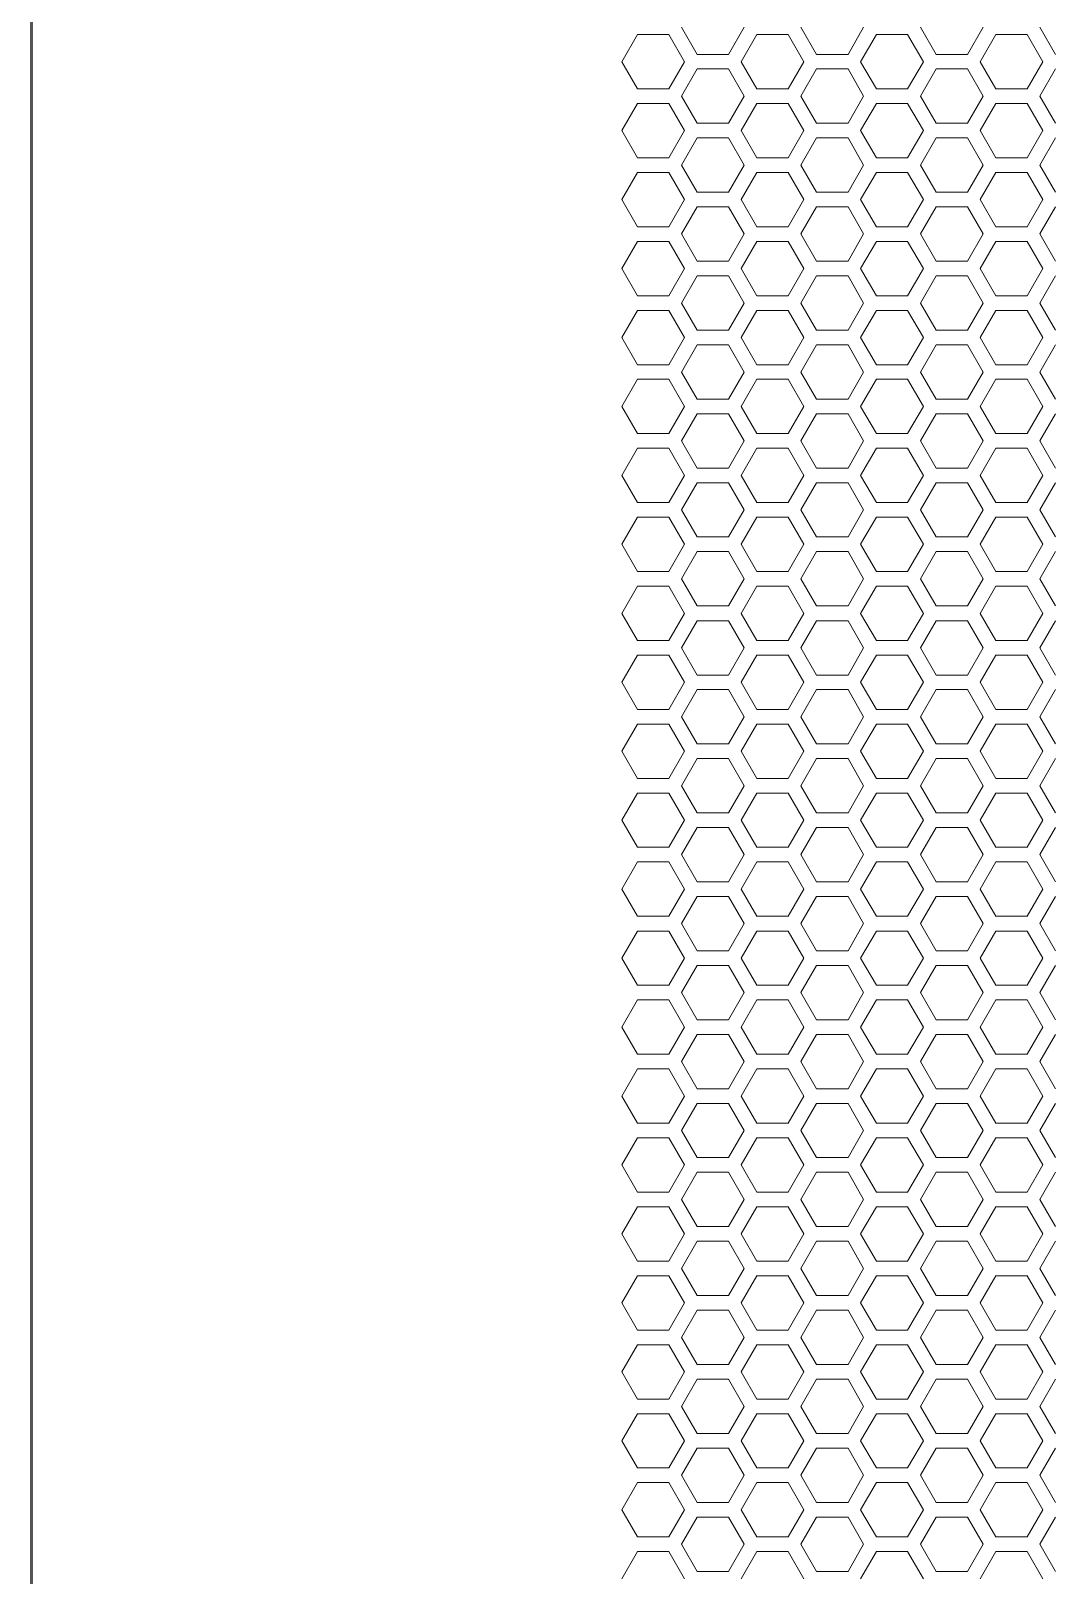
# Model space of a CAD drawing. Header units: millimetres. Extents: x 0 to 140, y -17 to 195.
# Drawn here: x 0 to 8.84, y 62.17 to 75.58 of the extents above; entities that cross this region are included whole.
import ezdxf

# ---------------------------------------------------------------- set-up
doc = ezdxf.new("R2010")
doc.units = ezdxf.units.MM
doc.layers.add('4203-42785_1_0', color=7, linetype='Continuous')

# ---------------------------------------------------------------- blocks, each defined once
blk = doc.blocks.new('a')
at = {"layer": '4203-42785_1_0', "color": 0, "linetype": 'ByBlock', "lineweight": 9}
for p, q in [((1506.926, 403.291), (1506.819, 403.106)), ((1507.14, 403.291), (1506.926, 403.291)), ((1507.246, 403.106), (1507.14, 403.291)), ((1507.226, 403.341), (1507.333, 403.156)), ((1507.546, 403.156), (1507.653, 403.341)), ((1507.739, 403.291), (1507.633, 403.106)), ((1507.953, 403.291), (1507.739, 403.291)), ((1508.06, 403.106), (1507.953, 403.291)), ((1508.039, 403.341), (1508.146, 403.156)), ((1508.36, 403.156), (1508.466, 403.341)), ((1508.553, 403.291), (1508.446, 403.106)), ((1508.766, 403.291), (1508.553, 403.291)), ((1508.873, 403.106), (1508.766, 403.291)), ((1508.853, 403.341), (1508.959, 403.156)), ((1509.173, 403.156), (1509.28, 403.341)), ((1509.366, 403.291), (1509.259, 403.106)), ((1509.579, 403.291), (1509.366, 403.291)), ((1509.686, 403.106), (1509.579, 403.291)), ((1509.666, 403.341), (1509.773, 403.156)), ((1507.333, 403.156), (1507.546, 403.156)), ((1508.146, 403.156), (1508.36, 403.156)), ((1508.959, 403.156), (1509.173, 403.156)), ((1506.819, 403.106), (1506.926, 402.922)), ((1507.14, 402.922), (1507.246, 403.106)), ((1507.333, 403.057), (1507.226, 402.872)), ((1507.546, 403.057), (1507.333, 403.057)), ((1507.653, 402.872), (1507.546, 403.057)), ((1507.633, 403.106), (1507.739, 402.922)), ((1507.953, 402.922), (1508.06, 403.106)), ((1508.146, 403.057), (1508.039, 402.872)), ((1508.36, 403.057), (1508.146, 403.057)), ((1508.466, 402.872), (1508.36, 403.057)), ((1508.446, 403.106), (1508.553, 402.922)), ((1508.766, 402.922), (1508.873, 403.106)), ((1508.959, 403.057), (1508.853, 402.872)), ((1509.173, 403.057), (1508.959, 403.057)), ((1509.28, 402.872), (1509.173, 403.057)), ((1509.259, 403.106), (1509.366, 402.922)), ((1509.579, 402.922), (1509.686, 403.106)), ((1509.773, 403.057), (1509.666, 402.872)), ((1506.926, 402.922), (1507.14, 402.922)), ((1507.226, 402.872), (1507.333, 402.687)), ((1507.546, 402.687), (1507.653, 402.872)), ((1507.739, 402.922), (1507.953, 402.922)), ((1508.039, 402.872), (1508.146, 402.687)), ((1508.36, 402.687), (1508.466, 402.872)), ((1508.553, 402.922), (1508.766, 402.922)), ((1508.853, 402.872), (1508.959, 402.687)), ((1509.173, 402.687), (1509.28, 402.872)), ((1509.366, 402.922), (1509.579, 402.922)), ((1509.666, 402.872), (1509.773, 402.687)), ((1506.926, 402.822), (1506.819, 402.637)), ((1507.14, 402.822), (1506.926, 402.822)), ((1507.246, 402.637), (1507.14, 402.822)), ((1507.739, 402.822), (1507.633, 402.637)), ((1507.953, 402.822), (1507.739, 402.822)), ((1508.06, 402.637), (1507.953, 402.822)), ((1508.553, 402.822), (1508.446, 402.637)), ((1508.766, 402.822), (1508.553, 402.822)), ((1508.873, 402.637), (1508.766, 402.822)), ((1509.366, 402.822), (1509.259, 402.637)), ((1509.579, 402.822), (1509.366, 402.822)), ((1509.686, 402.637), (1509.579, 402.822)), ((1506.819, 402.637), (1506.926, 402.452)), ((1507.14, 402.452), (1507.246, 402.637)), ((1507.333, 402.687), (1507.546, 402.687)), ((1507.633, 402.637), (1507.739, 402.452)), ((1507.953, 402.452), (1508.06, 402.637)), ((1508.146, 402.687), (1508.36, 402.687)), ((1508.446, 402.637), (1508.553, 402.452)), ((1508.766, 402.452), (1508.873, 402.637)), ((1508.959, 402.687), (1509.173, 402.687)), ((1509.259, 402.637), (1509.366, 402.452)), ((1509.579, 402.452), (1509.686, 402.637)), ((1507.333, 402.587), (1507.226, 402.402)), ((1507.546, 402.587), (1507.333, 402.587)), ((1507.653, 402.402), (1507.546, 402.587)), ((1508.146, 402.587), (1508.039, 402.402)), ((1508.36, 402.587), (1508.146, 402.587)), ((1508.466, 402.402), (1508.36, 402.587)), ((1508.959, 402.587), (1508.853, 402.402)), ((1509.173, 402.587), (1508.959, 402.587)), ((1509.28, 402.402), (1509.173, 402.587)), ((1509.773, 402.587), (1509.666, 402.402)), ((1506.926, 402.452), (1507.14, 402.452)), ((1507.739, 402.452), (1507.953, 402.452)), ((1508.553, 402.452), (1508.766, 402.452)), ((1509.366, 402.452), (1509.579, 402.452)), ((1506.926, 402.352), (1506.819, 402.167)), ((1507.14, 402.352), (1506.926, 402.352)), ((1507.246, 402.167), (1507.14, 402.352)), ((1507.226, 402.402), (1507.333, 402.217)), ((1507.546, 402.217), (1507.653, 402.402)), ((1507.739, 402.352), (1507.633, 402.167)), ((1507.953, 402.352), (1507.739, 402.352)), ((1508.06, 402.167), (1507.953, 402.352)), ((1508.039, 402.402), (1508.146, 402.217)), ((1508.36, 402.217), (1508.466, 402.402)), ((1508.553, 402.352), (1508.446, 402.167)), ((1508.766, 402.352), (1508.553, 402.352)), ((1508.873, 402.167), (1508.766, 402.352)), ((1508.853, 402.402), (1508.959, 402.217)), ((1509.173, 402.217), (1509.28, 402.402)), ((1509.366, 402.352), (1509.259, 402.167)), ((1509.579, 402.352), (1509.366, 402.352)), ((1509.686, 402.167), (1509.579, 402.352)), ((1509.666, 402.402), (1509.773, 402.217)), ((1507.333, 402.217), (1507.546, 402.217)), ((1508.146, 402.217), (1508.36, 402.217)), ((1508.959, 402.217), (1509.173, 402.217)), ((1506.819, 402.167), (1506.926, 401.982)), ((1507.14, 401.982), (1507.246, 402.167)), ((1507.333, 402.117), (1507.226, 401.933)), ((1507.546, 402.117), (1507.333, 402.117)), ((1507.653, 401.933), (1507.546, 402.117)), ((1507.633, 402.167), (1507.739, 401.982)), ((1507.953, 401.982), (1508.06, 402.167)), ((1508.146, 402.117), (1508.039, 401.933)), ((1508.36, 402.117), (1508.146, 402.117)), ((1508.466, 401.933), (1508.36, 402.117)), ((1508.446, 402.167), (1508.553, 401.982)), ((1508.766, 401.982), (1508.873, 402.167)), ((1508.959, 402.117), (1508.853, 401.933)), ((1509.173, 402.117), (1508.959, 402.117)), ((1509.28, 401.933), (1509.173, 402.117)), ((1509.259, 402.167), (1509.366, 401.982)), ((1509.579, 401.982), (1509.686, 402.167)), ((1509.773, 402.117), (1509.666, 401.933)), ((1506.926, 401.982), (1507.14, 401.982)), ((1507.739, 401.982), (1507.953, 401.982)), ((1508.553, 401.982), (1508.766, 401.982)), ((1509.366, 401.982), (1509.579, 401.982)), ((1506.926, 401.883), (1506.819, 401.698)), ((1507.14, 401.883), (1506.926, 401.883)), ((1507.246, 401.698), (1507.14, 401.883)), ((1507.226, 401.933), (1507.333, 401.748)), ((1507.546, 401.748), (1507.653, 401.933)), ((1507.739, 401.883), (1507.633, 401.698)), ((1507.953, 401.883), (1507.739, 401.883)), ((1508.06, 401.698), (1507.953, 401.883)), ((1508.039, 401.933), (1508.146, 401.748)), ((1508.36, 401.748), (1508.466, 401.933)), ((1508.553, 401.883), (1508.446, 401.698)), ((1508.766, 401.883), (1508.553, 401.883)), ((1508.873, 401.698), (1508.766, 401.883)), ((1508.853, 401.933), (1508.959, 401.748)), ((1509.173, 401.748), (1509.28, 401.933)), ((1509.366, 401.883), (1509.259, 401.698)), ((1509.579, 401.883), (1509.366, 401.883)), ((1509.686, 401.698), (1509.579, 401.883)), ((1509.666, 401.933), (1509.773, 401.748)), ((1506.819, 401.698), (1506.926, 401.513)), ((1507.14, 401.513), (1507.246, 401.698)), ((1507.333, 401.748), (1507.546, 401.748)), ((1507.633, 401.698), (1507.739, 401.513)), ((1507.953, 401.513), (1508.06, 401.698)), ((1508.146, 401.748), (1508.36, 401.748)), ((1508.446, 401.698), (1508.553, 401.513)), ((1508.766, 401.513), (1508.873, 401.698)), ((1508.959, 401.748), (1509.173, 401.748)), ((1509.259, 401.698), (1509.366, 401.513)), ((1509.579, 401.513), (1509.686, 401.698)), ((1507.333, 401.648), (1507.226, 401.463)), ((1507.546, 401.648), (1507.333, 401.648)), ((1507.653, 401.463), (1507.546, 401.648)), ((1508.146, 401.648), (1508.039, 401.463)), ((1508.36, 401.648), (1508.146, 401.648)), ((1508.466, 401.463), (1508.36, 401.648)), ((1508.959, 401.648), (1508.853, 401.463)), ((1509.173, 401.648), (1508.959, 401.648)), ((1509.28, 401.463), (1509.173, 401.648)), ((1509.773, 401.648), (1509.666, 401.463)), ((1506.926, 401.513), (1507.14, 401.513)), ((1507.226, 401.463), (1507.333, 401.278)), ((1507.546, 401.278), (1507.653, 401.463)), ((1507.739, 401.513), (1507.953, 401.513)), ((1508.039, 401.463), (1508.146, 401.278)), ((1508.36, 401.278), (1508.466, 401.463)), ((1508.553, 401.513), (1508.766, 401.513)), ((1508.853, 401.463), (1508.959, 401.278)), ((1509.173, 401.278), (1509.28, 401.463)), ((1509.366, 401.513), (1509.579, 401.513)), ((1509.666, 401.463), (1509.773, 401.278)), ((1506.926, 401.413), (1506.819, 401.228)), ((1507.14, 401.413), (1506.926, 401.413)), ((1507.246, 401.228), (1507.14, 401.413)), ((1507.739, 401.413), (1507.633, 401.228)), ((1507.953, 401.413), (1507.739, 401.413)), ((1508.06, 401.228), (1507.953, 401.413)), ((1508.553, 401.413), (1508.446, 401.228)), ((1508.766, 401.413), (1508.553, 401.413)), ((1508.873, 401.228), (1508.766, 401.413)), ((1509.366, 401.413), (1509.259, 401.228)), ((1509.579, 401.413), (1509.366, 401.413)), ((1509.686, 401.228), (1509.579, 401.413)), ((1507.333, 401.278), (1507.546, 401.278)), ((1508.146, 401.278), (1508.36, 401.278)), ((1508.959, 401.278), (1509.173, 401.278)), ((1506.819, 401.228), (1506.926, 401.043)), ((1507.14, 401.043), (1507.246, 401.228)), ((1507.333, 401.178), (1507.226, 400.993)), ((1507.546, 401.178), (1507.333, 401.178)), ((1507.653, 400.993), (1507.546, 401.178)), ((1507.633, 401.228), (1507.739, 401.043)), ((1507.953, 401.043), (1508.06, 401.228)), ((1508.146, 401.178), (1508.039, 400.993)), ((1508.36, 401.178), (1508.146, 401.178)), ((1508.466, 400.993), (1508.36, 401.178)), ((1508.446, 401.228), (1508.553, 401.043)), ((1508.766, 401.043), (1508.873, 401.228)), ((1508.959, 401.178), (1508.853, 400.993)), ((1509.173, 401.178), (1508.959, 401.178)), ((1509.28, 400.993), (1509.173, 401.178)), ((1509.259, 401.228), (1509.366, 401.043)), ((1509.579, 401.043), (1509.686, 401.228)), ((1509.773, 401.178), (1509.666, 400.993)), ((1506.926, 401.043), (1507.14, 401.043)), ((1507.739, 401.043), (1507.953, 401.043)), ((1508.553, 401.043), (1508.766, 401.043)), ((1509.366, 401.043), (1509.579, 401.043)), ((1506.926, 400.944), (1506.819, 400.759)), ((1507.14, 400.944), (1506.926, 400.944)), ((1507.246, 400.759), (1507.14, 400.944)), ((1507.226, 400.993), (1507.333, 400.809)), ((1507.546, 400.809), (1507.653, 400.993)), ((1507.739, 400.944), (1507.633, 400.759)), ((1507.953, 400.944), (1507.739, 400.944)), ((1508.06, 400.759), (1507.953, 400.944)), ((1508.039, 400.993), (1508.146, 400.809)), ((1508.36, 400.809), (1508.466, 400.993)), ((1508.553, 400.944), (1508.446, 400.759)), ((1508.766, 400.944), (1508.553, 400.944)), ((1508.873, 400.759), (1508.766, 400.944)), ((1508.853, 400.993), (1508.959, 400.809)), ((1509.173, 400.809), (1509.28, 400.993)), ((1509.366, 400.944), (1509.259, 400.759)), ((1509.579, 400.944), (1509.366, 400.944)), ((1509.686, 400.759), (1509.579, 400.944)), ((1509.666, 400.993), (1509.773, 400.809)), ((1506.819, 400.759), (1506.926, 400.574)), ((1507.14, 400.574), (1507.246, 400.759)), ((1507.333, 400.809), (1507.546, 400.809)), ((1507.633, 400.759), (1507.739, 400.574)), ((1507.953, 400.574), (1508.06, 400.759)), ((1508.146, 400.809), (1508.36, 400.809)), ((1508.446, 400.759), (1508.553, 400.574)), ((1508.766, 400.574), (1508.873, 400.759)), ((1508.959, 400.809), (1509.173, 400.809)), ((1509.259, 400.759), (1509.366, 400.574)), ((1509.579, 400.574), (1509.686, 400.759)), ((1507.333, 400.709), (1507.226, 400.524)), ((1507.546, 400.709), (1507.333, 400.709)), ((1507.653, 400.524), (1507.546, 400.709)), ((1508.146, 400.709), (1508.039, 400.524)), ((1508.36, 400.709), (1508.146, 400.709)), ((1508.466, 400.524), (1508.36, 400.709)), ((1508.959, 400.709), (1508.853, 400.524)), ((1509.173, 400.709), (1508.959, 400.709)), ((1509.28, 400.524), (1509.173, 400.709)), ((1509.773, 400.709), (1509.666, 400.524)), ((1506.926, 400.574), (1507.14, 400.574)), ((1507.226, 400.524), (1507.333, 400.339)), ((1507.546, 400.339), (1507.653, 400.524)), ((1507.739, 400.574), (1507.953, 400.574)), ((1508.039, 400.524), (1508.146, 400.339)), ((1508.36, 400.339), (1508.466, 400.524)), ((1508.553, 400.574), (1508.766, 400.574)), ((1508.853, 400.524), (1508.959, 400.339)), ((1509.173, 400.339), (1509.28, 400.524)), ((1509.366, 400.574), (1509.579, 400.574)), ((1509.666, 400.524), (1509.773, 400.339)), ((1506.926, 400.474), (1506.819, 400.289)), ((1507.14, 400.474), (1506.926, 400.474)), ((1507.246, 400.289), (1507.14, 400.474)), ((1507.739, 400.474), (1507.633, 400.289)), ((1507.953, 400.474), (1507.739, 400.474)), ((1508.06, 400.289), (1507.953, 400.474)), ((1508.553, 400.474), (1508.446, 400.289)), ((1508.766, 400.474), (1508.553, 400.474)), ((1508.873, 400.289), (1508.766, 400.474)), ((1509.366, 400.474), (1509.259, 400.289)), ((1509.579, 400.474), (1509.366, 400.474)), ((1509.686, 400.289), (1509.579, 400.474)), ((1507.333, 400.339), (1507.546, 400.339)), ((1508.146, 400.339), (1508.36, 400.339)), ((1508.959, 400.339), (1509.173, 400.339)), ((1506.819, 400.289), (1506.926, 400.104)), ((1507.14, 400.104), (1507.246, 400.289)), ((1507.333, 400.239), (1507.226, 400.054)), ((1507.546, 400.239), (1507.333, 400.239)), ((1507.653, 400.054), (1507.546, 400.239)), ((1507.633, 400.289), (1507.739, 400.104)), ((1507.953, 400.104), (1508.06, 400.289)), ((1508.146, 400.239), (1508.039, 400.054)), ((1508.36, 400.239), (1508.146, 400.239)), ((1508.466, 400.054), (1508.36, 400.239)), ((1508.446, 400.289), (1508.553, 400.104)), ((1508.766, 400.104), (1508.873, 400.289)), ((1508.959, 400.239), (1508.853, 400.054)), ((1509.173, 400.239), (1508.959, 400.239)), ((1509.28, 400.054), (1509.173, 400.239)), ((1509.259, 400.289), (1509.366, 400.104)), ((1509.579, 400.104), (1509.686, 400.289)), ((1509.773, 400.239), (1509.666, 400.054)), ((1506.926, 400.104), (1507.14, 400.104)), ((1507.739, 400.104), (1507.953, 400.104)), ((1508.553, 400.104), (1508.766, 400.104)), ((1509.366, 400.104), (1509.579, 400.104)), ((1506.926, 400.004), (1506.819, 399.82)), ((1507.14, 400.004), (1506.926, 400.004)), ((1507.246, 399.82), (1507.14, 400.004)), ((1507.226, 400.054), (1507.333, 399.87)), ((1507.546, 399.87), (1507.653, 400.054)), ((1507.739, 400.004), (1507.633, 399.82)), ((1507.953, 400.004), (1507.739, 400.004)), ((1508.06, 399.82), (1507.953, 400.004)), ((1508.039, 400.054), (1508.146, 399.87)), ((1508.36, 399.87), (1508.466, 400.054)), ((1508.553, 400.004), (1508.446, 399.82)), ((1508.766, 400.004), (1508.553, 400.004)), ((1508.873, 399.82), (1508.766, 400.004)), ((1508.853, 400.054), (1508.959, 399.87)), ((1509.173, 399.87), (1509.28, 400.054)), ((1509.366, 400.004), (1509.259, 399.82)), ((1509.579, 400.004), (1509.366, 400.004)), ((1509.686, 399.82), (1509.579, 400.004)), ((1509.666, 400.054), (1509.773, 399.87)), ((1506.819, 399.82), (1506.926, 399.635)), ((1507.14, 399.635), (1507.246, 399.82)), ((1507.333, 399.87), (1507.546, 399.87)), ((1507.633, 399.82), (1507.739, 399.635)), ((1507.953, 399.635), (1508.06, 399.82)), ((1508.146, 399.87), (1508.36, 399.87)), ((1508.446, 399.82), (1508.553, 399.635)), ((1508.766, 399.635), (1508.873, 399.82)), ((1508.959, 399.87), (1509.173, 399.87)), ((1509.259, 399.82), (1509.366, 399.635)), ((1509.579, 399.635), (1509.686, 399.82)), ((1507.333, 399.77), (1507.226, 399.585)), ((1507.546, 399.77), (1507.333, 399.77)), ((1507.653, 399.585), (1507.546, 399.77)), ((1508.146, 399.77), (1508.039, 399.585)), ((1508.36, 399.77), (1508.146, 399.77)), ((1508.466, 399.585), (1508.36, 399.77)), ((1508.959, 399.77), (1508.853, 399.585)), ((1509.173, 399.77), (1508.959, 399.77)), ((1509.28, 399.585), (1509.173, 399.77)), ((1509.773, 399.77), (1509.666, 399.585)), ((1506.926, 399.635), (1507.14, 399.635)), ((1507.226, 399.585), (1507.333, 399.4)), ((1507.546, 399.4), (1507.653, 399.585)), ((1507.739, 399.635), (1507.953, 399.635)), ((1508.039, 399.585), (1508.146, 399.4)), ((1508.36, 399.4), (1508.466, 399.585)), ((1508.553, 399.635), (1508.766, 399.635)), ((1508.853, 399.585), (1508.959, 399.4)), ((1509.173, 399.4), (1509.28, 399.585)), ((1509.366, 399.635), (1509.579, 399.635)), ((1509.666, 399.585), (1509.773, 399.4)), ((1506.926, 399.535), (1506.819, 399.35)), ((1507.14, 399.535), (1506.926, 399.535)), ((1507.246, 399.35), (1507.14, 399.535)), ((1507.739, 399.535), (1507.633, 399.35)), ((1507.953, 399.535), (1507.739, 399.535)), ((1508.06, 399.35), (1507.953, 399.535)), ((1508.553, 399.535), (1508.446, 399.35)), ((1508.766, 399.535), (1508.553, 399.535)), ((1508.873, 399.35), (1508.766, 399.535)), ((1509.366, 399.535), (1509.259, 399.35)), ((1509.579, 399.535), (1509.366, 399.535)), ((1509.686, 399.35), (1509.579, 399.535)), ((1507.333, 399.4), (1507.546, 399.4)), ((1508.146, 399.4), (1508.36, 399.4)), ((1508.959, 399.4), (1509.173, 399.4)), ((1506.819, 399.35), (1506.926, 399.165)), ((1507.14, 399.165), (1507.246, 399.35)), ((1507.333, 399.3), (1507.226, 399.115)), ((1507.546, 399.3), (1507.333, 399.3)), ((1507.653, 399.115), (1507.546, 399.3)), ((1507.633, 399.35), (1507.739, 399.165)), ((1507.953, 399.165), (1508.06, 399.35)), ((1508.146, 399.3), (1508.039, 399.115)), ((1508.36, 399.3), (1508.146, 399.3)), ((1508.466, 399.115), (1508.36, 399.3)), ((1508.446, 399.35), (1508.553, 399.165)), ((1508.766, 399.165), (1508.873, 399.35)), ((1508.959, 399.3), (1508.853, 399.115)), ((1509.173, 399.3), (1508.959, 399.3)), ((1509.28, 399.115), (1509.173, 399.3)), ((1509.259, 399.35), (1509.366, 399.165)), ((1509.579, 399.165), (1509.686, 399.35)), ((1509.773, 399.3), (1509.666, 399.115)), ((1506.926, 399.165), (1507.14, 399.165)), ((1507.739, 399.165), (1507.953, 399.165)), ((1508.553, 399.165), (1508.766, 399.165)), ((1509.366, 399.165), (1509.579, 399.165)), ((1506.926, 399.065), (1506.819, 398.881)), ((1507.14, 399.065), (1506.926, 399.065)), ((1507.246, 398.881), (1507.14, 399.065)), ((1507.226, 399.115), (1507.333, 398.93)), ((1507.546, 398.93), (1507.653, 399.115)), ((1507.739, 399.065), (1507.633, 398.881)), ((1507.953, 399.065), (1507.739, 399.065)), ((1508.06, 398.881), (1507.953, 399.065)), ((1508.039, 399.115), (1508.146, 398.93)), ((1508.36, 398.93), (1508.466, 399.115)), ((1508.553, 399.065), (1508.446, 398.881)), ((1508.766, 399.065), (1508.553, 399.065)), ((1508.873, 398.881), (1508.766, 399.065)), ((1508.853, 399.115), (1508.959, 398.93)), ((1509.173, 398.93), (1509.28, 399.115)), ((1509.366, 399.065), (1509.259, 398.881)), ((1509.579, 399.065), (1509.366, 399.065)), ((1509.686, 398.881), (1509.579, 399.065)), ((1509.666, 399.115), (1509.773, 398.93)), ((1506.819, 398.881), (1506.926, 398.696)), ((1507.14, 398.696), (1507.246, 398.881)), ((1507.333, 398.831), (1507.226, 398.646)), ((1507.333, 398.93), (1507.546, 398.93)), ((1507.546, 398.831), (1507.333, 398.831)), ((1507.653, 398.646), (1507.546, 398.831)), ((1507.633, 398.881), (1507.739, 398.696)), ((1507.953, 398.696), (1508.06, 398.881)), ((1508.146, 398.831), (1508.039, 398.646)), ((1508.146, 398.93), (1508.36, 398.93)), ((1508.36, 398.831), (1508.146, 398.831)), ((1508.466, 398.646), (1508.36, 398.831)), ((1508.446, 398.881), (1508.553, 398.696)), ((1508.766, 398.696), (1508.873, 398.881)), ((1508.959, 398.831), (1508.853, 398.646)), ((1508.959, 398.93), (1509.173, 398.93)), ((1509.173, 398.831), (1508.959, 398.831)), ((1509.28, 398.646), (1509.173, 398.831)), ((1509.259, 398.881), (1509.366, 398.696)), ((1509.579, 398.696), (1509.686, 398.881)), ((1509.773, 398.831), (1509.666, 398.646)), ((1506.926, 398.696), (1507.14, 398.696)), ((1507.226, 398.646), (1507.333, 398.461)), ((1507.546, 398.461), (1507.653, 398.646)), ((1507.739, 398.696), (1507.953, 398.696)), ((1508.039, 398.646), (1508.146, 398.461)), ((1508.36, 398.461), (1508.466, 398.646)), ((1508.553, 398.696), (1508.766, 398.696)), ((1508.853, 398.646), (1508.959, 398.461)), ((1509.173, 398.461), (1509.28, 398.646)), ((1509.366, 398.696), (1509.579, 398.696)), ((1509.666, 398.646), (1509.773, 398.461)), ((1506.926, 398.596), (1506.819, 398.411)), ((1507.14, 398.596), (1506.926, 398.596)), ((1507.246, 398.411), (1507.14, 398.596)), ((1507.739, 398.596), (1507.633, 398.411)), ((1507.953, 398.596), (1507.739, 398.596)), ((1508.06, 398.411), (1507.953, 398.596)), ((1508.553, 398.596), (1508.446, 398.411)), ((1508.766, 398.596), (1508.553, 398.596)), ((1508.873, 398.411), (1508.766, 398.596)), ((1509.366, 398.596), (1509.259, 398.411)), ((1509.579, 398.596), (1509.366, 398.596)), ((1509.686, 398.411), (1509.579, 398.596)), ((1506.819, 398.411), (1506.926, 398.226)), ((1507.14, 398.226), (1507.246, 398.411)), ((1507.333, 398.461), (1507.546, 398.461)), ((1507.633, 398.411), (1507.739, 398.226)), ((1507.953, 398.226), (1508.06, 398.411)), ((1508.146, 398.461), (1508.36, 398.461)), ((1508.446, 398.411), (1508.553, 398.226)), ((1508.766, 398.226), (1508.873, 398.411)), ((1508.959, 398.461), (1509.173, 398.461)), ((1509.259, 398.411), (1509.366, 398.226)), ((1509.579, 398.226), (1509.686, 398.411)), ((1507.333, 398.361), (1507.226, 398.176)), ((1507.546, 398.361), (1507.333, 398.361)), ((1507.653, 398.176), (1507.546, 398.361)), ((1508.146, 398.361), (1508.039, 398.176)), ((1508.36, 398.361), (1508.146, 398.361)), ((1508.466, 398.176), (1508.36, 398.361)), ((1508.959, 398.361), (1508.853, 398.176)), ((1509.173, 398.361), (1508.959, 398.361)), ((1509.28, 398.176), (1509.173, 398.361)), ((1509.773, 398.361), (1509.666, 398.176)), ((1506.926, 398.226), (1507.14, 398.226)), ((1507.739, 398.226), (1507.953, 398.226)), ((1508.553, 398.226), (1508.766, 398.226)), ((1509.366, 398.226), (1509.579, 398.226)), ((1506.926, 398.126), (1506.819, 397.941)), ((1507.14, 398.126), (1506.926, 398.126)), ((1507.246, 397.941), (1507.14, 398.126)), ((1507.226, 398.176), (1507.333, 397.991)), ((1507.546, 397.991), (1507.653, 398.176)), ((1507.739, 398.126), (1507.633, 397.941)), ((1507.953, 398.126), (1507.739, 398.126)), ((1508.06, 397.941), (1507.953, 398.126)), ((1508.039, 398.176), (1508.146, 397.991)), ((1508.36, 397.991), (1508.466, 398.176)), ((1508.553, 398.126), (1508.446, 397.941)), ((1508.766, 398.126), (1508.553, 398.126)), ((1508.873, 397.941), (1508.766, 398.126)), ((1508.853, 398.176), (1508.959, 397.991)), ((1509.173, 397.991), (1509.28, 398.176)), ((1509.366, 398.126), (1509.259, 397.941)), ((1509.579, 398.126), (1509.366, 398.126)), ((1509.686, 397.941), (1509.579, 398.126)), ((1509.666, 398.176), (1509.773, 397.991)), ((1507.333, 397.991), (1507.546, 397.991)), ((1508.146, 397.991), (1508.36, 397.991)), ((1508.959, 397.991), (1509.173, 397.991)), ((1506.819, 397.941), (1506.926, 397.757)), ((1507.14, 397.757), (1507.246, 397.941)), ((1507.333, 397.892), (1507.226, 397.707)), ((1507.546, 397.892), (1507.333, 397.892)), ((1507.653, 397.707), (1507.546, 397.892)), ((1507.633, 397.941), (1507.739, 397.757)), ((1507.953, 397.757), (1508.06, 397.941)), ((1508.146, 397.892), (1508.039, 397.707)), ((1508.36, 397.892), (1508.146, 397.892)), ((1508.466, 397.707), (1508.36, 397.892)), ((1508.446, 397.941), (1508.553, 397.757)), ((1508.766, 397.757), (1508.873, 397.941)), ((1508.959, 397.892), (1508.853, 397.707)), ((1509.173, 397.892), (1508.959, 397.892)), ((1509.28, 397.707), (1509.173, 397.892)), ((1509.259, 397.941), (1509.366, 397.757)), ((1509.579, 397.757), (1509.686, 397.941)), ((1509.773, 397.892), (1509.666, 397.707)), ((1506.926, 397.757), (1507.14, 397.757)), ((1507.226, 397.707), (1507.333, 397.522)), ((1507.546, 397.522), (1507.653, 397.707)), ((1507.739, 397.757), (1507.953, 397.757)), ((1508.039, 397.707), (1508.146, 397.522)), ((1508.36, 397.522), (1508.466, 397.707)), ((1508.553, 397.757), (1508.766, 397.757)), ((1508.853, 397.707), (1508.959, 397.522)), ((1509.173, 397.522), (1509.28, 397.707)), ((1509.366, 397.757), (1509.579, 397.757)), ((1509.666, 397.707), (1509.773, 397.522)), ((1506.926, 397.657), (1506.819, 397.472)), ((1507.14, 397.657), (1506.926, 397.657)), ((1507.246, 397.472), (1507.14, 397.657)), ((1507.739, 397.657), (1507.633, 397.472)), ((1507.953, 397.657), (1507.739, 397.657)), ((1508.06, 397.472), (1507.953, 397.657)), ((1508.553, 397.657), (1508.446, 397.472)), ((1508.766, 397.657), (1508.553, 397.657)), ((1508.873, 397.472), (1508.766, 397.657)), ((1509.366, 397.657), (1509.259, 397.472)), ((1509.579, 397.657), (1509.366, 397.657)), ((1509.686, 397.472), (1509.579, 397.657)), ((1506.819, 397.472), (1506.926, 397.287)), ((1507.14, 397.287), (1507.246, 397.472)), ((1507.333, 397.522), (1507.546, 397.522)), ((1507.633, 397.472), (1507.739, 397.287)), ((1507.953, 397.287), (1508.06, 397.472)), ((1508.146, 397.522), (1508.36, 397.522)), ((1508.446, 397.472), (1508.553, 397.287)), ((1508.766, 397.287), (1508.873, 397.472)), ((1508.959, 397.522), (1509.173, 397.522)), ((1509.259, 397.472), (1509.366, 397.287)), ((1509.579, 397.287), (1509.686, 397.472)), ((1507.333, 397.422), (1507.226, 397.237)), ((1507.546, 397.422), (1507.333, 397.422)), ((1507.653, 397.237), (1507.546, 397.422)), ((1508.146, 397.422), (1508.039, 397.237)), ((1508.36, 397.422), (1508.146, 397.422)), ((1508.466, 397.237), (1508.36, 397.422)), ((1508.959, 397.422), (1508.853, 397.237)), ((1509.173, 397.422), (1508.959, 397.422)), ((1509.28, 397.237), (1509.173, 397.422)), ((1509.773, 397.422), (1509.666, 397.237)), ((1506.926, 397.287), (1507.14, 397.287)), ((1507.739, 397.287), (1507.953, 397.287)), ((1508.553, 397.287), (1508.766, 397.287)), ((1509.366, 397.287), (1509.579, 397.287)), ((1506.926, 397.187), (1506.819, 397.002)), ((1507.14, 397.187), (1506.926, 397.187)), ((1507.246, 397.002), (1507.14, 397.187)), ((1507.226, 397.237), (1507.333, 397.052)), ((1507.546, 397.052), (1507.653, 397.237)), ((1507.739, 397.187), (1507.633, 397.002)), ((1507.953, 397.187), (1507.739, 397.187)), ((1508.06, 397.002), (1507.953, 397.187)), ((1508.039, 397.237), (1508.146, 397.052)), ((1508.36, 397.052), (1508.466, 397.237)), ((1508.553, 397.187), (1508.446, 397.002)), ((1508.766, 397.187), (1508.553, 397.187)), ((1508.873, 397.002), (1508.766, 397.187)), ((1508.853, 397.237), (1508.959, 397.052)), ((1509.173, 397.052), (1509.28, 397.237)), ((1509.366, 397.187), (1509.259, 397.002)), ((1509.579, 397.187), (1509.366, 397.187)), ((1509.686, 397.002), (1509.579, 397.187)), ((1509.666, 397.237), (1509.773, 397.052)), ((1507.333, 397.052), (1507.546, 397.052)), ((1508.146, 397.052), (1508.36, 397.052)), ((1508.959, 397.052), (1509.173, 397.052)), ((1506.819, 397.002), (1506.926, 396.818)), ((1507.14, 396.818), (1507.246, 397.002)), ((1507.333, 396.952), (1507.226, 396.768)), ((1507.546, 396.952), (1507.333, 396.952)), ((1507.653, 396.768), (1507.546, 396.952)), ((1507.633, 397.002), (1507.739, 396.818)), ((1507.953, 396.818), (1508.06, 397.002)), ((1508.146, 396.952), (1508.039, 396.768)), ((1508.36, 396.952), (1508.146, 396.952)), ((1508.466, 396.768), (1508.36, 396.952)), ((1508.446, 397.002), (1508.553, 396.818)), ((1508.766, 396.818), (1508.873, 397.002)), ((1508.959, 396.952), (1508.853, 396.768)), ((1509.173, 396.952), (1508.959, 396.952)), ((1509.28, 396.768), (1509.173, 396.952)), ((1509.259, 397.002), (1509.366, 396.818)), ((1509.579, 396.818), (1509.686, 397.002)), ((1509.773, 396.952), (1509.666, 396.768)), ((1506.926, 396.818), (1507.14, 396.818)), ((1507.226, 396.768), (1507.333, 396.583)), ((1507.546, 396.583), (1507.653, 396.768)), ((1507.739, 396.818), (1507.953, 396.818)), ((1508.039, 396.768), (1508.146, 396.583)), ((1508.36, 396.583), (1508.466, 396.768)), ((1508.553, 396.818), (1508.766, 396.818)), ((1508.853, 396.768), (1508.959, 396.583)), ((1509.173, 396.583), (1509.28, 396.768)), ((1509.366, 396.818), (1509.579, 396.818)), ((1509.666, 396.768), (1509.773, 396.583)), ((1506.926, 396.718), (1506.819, 396.533)), ((1507.14, 396.718), (1506.926, 396.718)), ((1507.246, 396.533), (1507.14, 396.718)), ((1507.739, 396.718), (1507.633, 396.533)), ((1507.953, 396.718), (1507.739, 396.718)), ((1508.06, 396.533), (1507.953, 396.718)), ((1508.553, 396.718), (1508.446, 396.533)), ((1508.766, 396.718), (1508.553, 396.718)), ((1508.873, 396.533), (1508.766, 396.718)), ((1509.366, 396.718), (1509.259, 396.533)), ((1509.579, 396.718), (1509.366, 396.718)), ((1509.686, 396.533), (1509.579, 396.718)), ((1506.819, 396.533), (1506.926, 396.348)), ((1507.14, 396.348), (1507.246, 396.533)), ((1507.333, 396.583), (1507.546, 396.583)), ((1507.633, 396.533), (1507.739, 396.348)), ((1507.953, 396.348), (1508.06, 396.533)), ((1508.146, 396.583), (1508.36, 396.583)), ((1508.446, 396.533), (1508.553, 396.348)), ((1508.766, 396.348), (1508.873, 396.533)), ((1508.959, 396.583), (1509.173, 396.583)), ((1509.259, 396.533), (1509.366, 396.348)), ((1509.579, 396.348), (1509.686, 396.533)), ((1507.333, 396.483), (1507.226, 396.298)), ((1507.546, 396.483), (1507.333, 396.483)), ((1507.653, 396.298), (1507.546, 396.483)), ((1508.146, 396.483), (1508.039, 396.298)), ((1508.36, 396.483), (1508.146, 396.483)), ((1508.466, 396.298), (1508.36, 396.483)), ((1508.959, 396.483), (1508.853, 396.298)), ((1509.173, 396.483), (1508.959, 396.483)), ((1509.28, 396.298), (1509.173, 396.483)), ((1509.773, 396.483), (1509.666, 396.298)), ((1506.926, 396.348), (1507.14, 396.348)), ((1507.739, 396.348), (1507.953, 396.348)), ((1508.553, 396.348), (1508.766, 396.348)), ((1509.366, 396.348), (1509.579, 396.348)), ((1506.926, 396.248), (1506.819, 396.063)), ((1507.14, 396.248), (1506.926, 396.248)), ((1507.246, 396.063), (1507.14, 396.248)), ((1507.226, 396.298), (1507.333, 396.113)), ((1507.546, 396.113), (1507.653, 396.298)), ((1507.739, 396.248), (1507.633, 396.063)), ((1507.953, 396.248), (1507.739, 396.248)), ((1508.06, 396.063), (1507.953, 396.248)), ((1508.039, 396.298), (1508.146, 396.113)), ((1508.36, 396.113), (1508.466, 396.298)), ((1508.553, 396.248), (1508.446, 396.063)), ((1508.766, 396.248), (1508.553, 396.248)), ((1508.873, 396.063), (1508.766, 396.248)), ((1508.853, 396.298), (1508.959, 396.113)), ((1509.173, 396.113), (1509.28, 396.298)), ((1509.366, 396.248), (1509.259, 396.063)), ((1509.579, 396.248), (1509.366, 396.248)), ((1509.686, 396.063), (1509.579, 396.248)), ((1509.666, 396.298), (1509.773, 396.113)), ((1507.333, 396.113), (1507.546, 396.113)), ((1508.146, 396.113), (1508.36, 396.113)), ((1508.959, 396.113), (1509.173, 396.113)), ((1506.819, 396.063), (1506.926, 395.878)), ((1507.14, 395.878), (1507.246, 396.063)), ((1507.333, 396.013), (1507.226, 395.829)), ((1507.546, 396.013), (1507.333, 396.013)), ((1507.653, 395.829), (1507.546, 396.013)), ((1507.633, 396.063), (1507.739, 395.878)), ((1507.953, 395.878), (1508.06, 396.063)), ((1508.146, 396.013), (1508.039, 395.829)), ((1508.36, 396.013), (1508.146, 396.013)), ((1508.466, 395.829), (1508.36, 396.013)), ((1508.446, 396.063), (1508.553, 395.878)), ((1508.766, 395.878), (1508.873, 396.063)), ((1508.959, 396.013), (1508.853, 395.829)), ((1509.173, 396.013), (1508.959, 396.013)), ((1509.28, 395.829), (1509.173, 396.013)), ((1509.259, 396.063), (1509.366, 395.878)), ((1509.579, 395.878), (1509.686, 396.063)), ((1509.773, 396.013), (1509.666, 395.829)), ((1506.926, 395.779), (1506.819, 395.594)), ((1506.926, 395.878), (1507.14, 395.878)), ((1507.14, 395.779), (1506.926, 395.779)), ((1507.246, 395.594), (1507.14, 395.779)), ((1507.226, 395.829), (1507.333, 395.644)), ((1507.546, 395.644), (1507.653, 395.829)), ((1507.739, 395.779), (1507.633, 395.594)), ((1507.739, 395.878), (1507.953, 395.878)), ((1507.953, 395.779), (1507.739, 395.779)), ((1508.06, 395.594), (1507.953, 395.779)), ((1508.039, 395.829), (1508.146, 395.644)), ((1508.36, 395.644), (1508.466, 395.829)), ((1508.553, 395.779), (1508.446, 395.594)), ((1508.553, 395.878), (1508.766, 395.878)), ((1508.766, 395.779), (1508.553, 395.779)), ((1508.873, 395.594), (1508.766, 395.779)), ((1508.853, 395.829), (1508.959, 395.644)), ((1509.173, 395.644), (1509.28, 395.829)), ((1509.366, 395.779), (1509.259, 395.594)), ((1509.366, 395.878), (1509.579, 395.878)), ((1509.579, 395.779), (1509.366, 395.779)), ((1509.686, 395.594), (1509.579, 395.779)), ((1509.666, 395.829), (1509.773, 395.644)), ((1506.819, 395.594), (1506.926, 395.409)), ((1507.14, 395.409), (1507.246, 395.594)), ((1507.333, 395.644), (1507.546, 395.644)), ((1507.633, 395.594), (1507.739, 395.409)), ((1507.953, 395.409), (1508.06, 395.594)), ((1508.146, 395.644), (1508.36, 395.644)), ((1508.446, 395.594), (1508.553, 395.409)), ((1508.766, 395.409), (1508.873, 395.594)), ((1508.959, 395.644), (1509.173, 395.644)), ((1509.259, 395.594), (1509.366, 395.409)), ((1509.579, 395.409), (1509.686, 395.594)), ((1507.333, 395.544), (1507.226, 395.359)), ((1507.546, 395.544), (1507.333, 395.544)), ((1507.653, 395.359), (1507.546, 395.544)), ((1508.146, 395.544), (1508.039, 395.359)), ((1508.36, 395.544), (1508.146, 395.544)), ((1508.466, 395.359), (1508.36, 395.544)), ((1508.959, 395.544), (1508.853, 395.359)), ((1509.173, 395.544), (1508.959, 395.544)), ((1509.28, 395.359), (1509.173, 395.544)), ((1509.773, 395.544), (1509.666, 395.359)), ((1506.926, 395.409), (1507.14, 395.409)), ((1507.226, 395.359), (1507.333, 395.174)), ((1507.546, 395.174), (1507.653, 395.359)), ((1507.739, 395.409), (1507.953, 395.409)), ((1508.039, 395.359), (1508.146, 395.174)), ((1508.36, 395.174), (1508.466, 395.359)), ((1508.553, 395.409), (1508.766, 395.409)), ((1508.853, 395.359), (1508.959, 395.174)), ((1509.173, 395.174), (1509.28, 395.359)), ((1509.366, 395.409), (1509.579, 395.409)), ((1509.666, 395.359), (1509.773, 395.174)), ((1506.926, 395.309), (1506.819, 395.124)), ((1507.14, 395.309), (1506.926, 395.309)), ((1507.246, 395.124), (1507.14, 395.309)), ((1507.739, 395.309), (1507.633, 395.124)), ((1507.953, 395.309), (1507.739, 395.309)), ((1508.06, 395.124), (1507.953, 395.309)), ((1508.553, 395.309), (1508.446, 395.124)), ((1508.766, 395.309), (1508.553, 395.309)), ((1508.873, 395.124), (1508.766, 395.309)), ((1509.366, 395.309), (1509.259, 395.124)), ((1509.579, 395.309), (1509.366, 395.309)), ((1509.686, 395.124), (1509.579, 395.309)), ((1507.333, 395.174), (1507.546, 395.174)), ((1508.146, 395.174), (1508.36, 395.174)), ((1508.959, 395.174), (1509.173, 395.174)), ((1506.819, 395.124), (1506.926, 394.939)), ((1507.14, 394.939), (1507.246, 395.124)), ((1507.333, 395.074), (1507.226, 394.889)), ((1507.546, 395.074), (1507.333, 395.074)), ((1507.653, 394.889), (1507.546, 395.074)), ((1507.633, 395.124), (1507.739, 394.939)), ((1507.953, 394.939), (1508.06, 395.124)), ((1508.146, 395.074), (1508.039, 394.889)), ((1508.36, 395.074), (1508.146, 395.074)), ((1508.466, 394.889), (1508.36, 395.074)), ((1508.446, 395.124), (1508.553, 394.939)), ((1508.766, 394.939), (1508.873, 395.124)), ((1508.959, 395.074), (1508.853, 394.889)), ((1509.173, 395.074), (1508.959, 395.074)), ((1509.28, 394.889), (1509.173, 395.074)), ((1509.259, 395.124), (1509.366, 394.939)), ((1509.579, 394.939), (1509.686, 395.124)), ((1509.773, 395.074), (1509.666, 394.889)), ((1506.926, 394.939), (1507.14, 394.939)), ((1507.739, 394.939), (1507.953, 394.939)), ((1508.553, 394.939), (1508.766, 394.939)), ((1509.366, 394.939), (1509.579, 394.939)), ((1506.926, 394.84), (1506.819, 394.655)), ((1507.14, 394.84), (1506.926, 394.84)), ((1507.246, 394.655), (1507.14, 394.84)), ((1507.226, 394.889), (1507.333, 394.705)), ((1507.546, 394.705), (1507.653, 394.889)), ((1507.739, 394.84), (1507.633, 394.655)), ((1507.953, 394.84), (1507.739, 394.84)), ((1508.06, 394.655), (1507.953, 394.84)), ((1508.039, 394.889), (1508.146, 394.705)), ((1508.36, 394.705), (1508.466, 394.889)), ((1508.553, 394.84), (1508.446, 394.655)), ((1508.766, 394.84), (1508.553, 394.84)), ((1508.873, 394.655), (1508.766, 394.84)), ((1508.853, 394.889), (1508.959, 394.705)), ((1509.173, 394.705), (1509.28, 394.889)), ((1509.366, 394.84), (1509.259, 394.655)), ((1509.579, 394.84), (1509.366, 394.84)), ((1509.686, 394.655), (1509.579, 394.84)), ((1509.666, 394.889), (1509.773, 394.705)), ((1506.819, 394.655), (1506.926, 394.47)), ((1507.14, 394.47), (1507.246, 394.655)), ((1507.333, 394.705), (1507.546, 394.705)), ((1507.633, 394.655), (1507.739, 394.47)), ((1507.953, 394.47), (1508.06, 394.655)), ((1508.146, 394.705), (1508.36, 394.705)), ((1508.446, 394.655), (1508.553, 394.47)), ((1508.766, 394.47), (1508.873, 394.655)), ((1508.959, 394.705), (1509.173, 394.705)), ((1509.259, 394.655), (1509.366, 394.47)), ((1509.579, 394.47), (1509.686, 394.655)), ((1507.333, 394.605), (1507.226, 394.42)), ((1507.546, 394.605), (1507.333, 394.605)), ((1507.653, 394.42), (1507.546, 394.605)), ((1508.146, 394.605), (1508.039, 394.42)), ((1508.36, 394.605), (1508.146, 394.605)), ((1508.466, 394.42), (1508.36, 394.605)), ((1508.959, 394.605), (1508.853, 394.42)), ((1509.173, 394.605), (1508.959, 394.605)), ((1509.28, 394.42), (1509.173, 394.605)), ((1509.773, 394.605), (1509.666, 394.42)), ((1506.926, 394.47), (1507.14, 394.47)), ((1507.226, 394.42), (1507.333, 394.235)), ((1507.546, 394.235), (1507.653, 394.42)), ((1507.739, 394.47), (1507.953, 394.47)), ((1508.039, 394.42), (1508.146, 394.235)), ((1508.36, 394.235), (1508.466, 394.42)), ((1508.553, 394.47), (1508.766, 394.47)), ((1508.853, 394.42), (1508.959, 394.235)), ((1509.173, 394.235), (1509.28, 394.42)), ((1509.366, 394.47), (1509.579, 394.47)), ((1509.666, 394.42), (1509.773, 394.235)), ((1506.926, 394.37), (1506.819, 394.185)), ((1507.14, 394.37), (1506.926, 394.37)), ((1507.246, 394.185), (1507.14, 394.37)), ((1507.739, 394.37), (1507.633, 394.185)), ((1507.953, 394.37), (1507.739, 394.37)), ((1508.06, 394.185), (1507.953, 394.37)), ((1508.553, 394.37), (1508.446, 394.185)), ((1508.766, 394.37), (1508.553, 394.37)), ((1508.873, 394.185), (1508.766, 394.37)), ((1509.366, 394.37), (1509.259, 394.185)), ((1509.579, 394.37), (1509.366, 394.37)), ((1509.686, 394.185), (1509.579, 394.37)), ((1507.333, 394.235), (1507.546, 394.235)), ((1508.146, 394.235), (1508.36, 394.235)), ((1508.959, 394.235), (1509.173, 394.235)), ((1506.819, 394.185), (1506.926, 394)), ((1507.14, 394), (1507.246, 394.185)), ((1507.333, 394.135), (1507.226, 393.95)), ((1507.546, 394.135), (1507.333, 394.135)), ((1507.653, 393.95), (1507.546, 394.135)), ((1507.633, 394.185), (1507.739, 394)), ((1507.953, 394), (1508.06, 394.185)), ((1508.146, 394.135), (1508.039, 393.95)), ((1508.36, 394.135), (1508.146, 394.135)), ((1508.466, 393.95), (1508.36, 394.135)), ((1508.446, 394.185), (1508.553, 394)), ((1508.766, 394), (1508.873, 394.185)), ((1508.959, 394.135), (1508.853, 393.95)), ((1509.173, 394.135), (1508.959, 394.135)), ((1509.28, 393.95), (1509.173, 394.135)), ((1509.259, 394.185), (1509.366, 394)), ((1509.579, 394), (1509.686, 394.185)), ((1509.773, 394.135), (1509.666, 393.95)), ((1506.926, 394), (1507.14, 394)), ((1507.739, 394), (1507.953, 394)), ((1508.553, 394), (1508.766, 394)), ((1509.366, 394), (1509.579, 394)), ((1506.926, 393.9), (1506.819, 393.716)), ((1507.14, 393.9), (1506.926, 393.9)), ((1507.246, 393.716), (1507.14, 393.9)), ((1507.226, 393.95), (1507.333, 393.765)), ((1507.546, 393.765), (1507.653, 393.95)), ((1507.739, 393.9), (1507.633, 393.716)), ((1507.953, 393.9), (1507.739, 393.9)), ((1508.06, 393.716), (1507.953, 393.9)), ((1508.039, 393.95), (1508.146, 393.765)), ((1508.36, 393.765), (1508.466, 393.95)), ((1508.553, 393.9), (1508.446, 393.716)), ((1508.766, 393.9), (1508.553, 393.9)), ((1508.873, 393.716), (1508.766, 393.9)), ((1508.853, 393.95), (1508.959, 393.765)), ((1509.173, 393.765), (1509.28, 393.95)), ((1509.366, 393.9), (1509.259, 393.716)), ((1509.579, 393.9), (1509.366, 393.9)), ((1509.686, 393.716), (1509.579, 393.9)), ((1509.666, 393.95), (1509.773, 393.765)), ((1506.819, 393.716), (1506.926, 393.531)), ((1507.14, 393.531), (1507.246, 393.716)), ((1507.333, 393.765), (1507.546, 393.765)), ((1507.633, 393.716), (1507.739, 393.531)), ((1507.953, 393.531), (1508.06, 393.716)), ((1508.146, 393.765), (1508.36, 393.765)), ((1508.446, 393.716), (1508.553, 393.531)), ((1508.766, 393.531), (1508.873, 393.716)), ((1508.959, 393.765), (1509.173, 393.765)), ((1509.259, 393.716), (1509.366, 393.531)), ((1509.579, 393.531), (1509.686, 393.716)), ((1507.333, 393.666), (1507.226, 393.481)), ((1507.546, 393.666), (1507.333, 393.666)), ((1507.653, 393.481), (1507.546, 393.666)), ((1508.146, 393.666), (1508.039, 393.481)), ((1508.36, 393.666), (1508.146, 393.666)), ((1508.466, 393.481), (1508.36, 393.666)), ((1508.959, 393.666), (1508.853, 393.481)), ((1509.173, 393.666), (1508.959, 393.666)), ((1509.28, 393.481), (1509.173, 393.666)), ((1509.773, 393.666), (1509.666, 393.481)), ((1506.926, 393.531), (1507.14, 393.531)), ((1507.226, 393.481), (1507.333, 393.296)), ((1507.546, 393.296), (1507.653, 393.481)), ((1507.739, 393.531), (1507.953, 393.531)), ((1508.039, 393.481), (1508.146, 393.296)), ((1508.36, 393.296), (1508.466, 393.481)), ((1508.553, 393.531), (1508.766, 393.531)), ((1508.853, 393.481), (1508.959, 393.296)), ((1509.173, 393.296), (1509.28, 393.481)), ((1509.366, 393.531), (1509.579, 393.531)), ((1509.666, 393.481), (1509.773, 393.296)), ((1506.926, 393.431), (1506.819, 393.246)), ((1507.14, 393.431), (1506.926, 393.431)), ((1507.246, 393.246), (1507.14, 393.431)), ((1507.739, 393.431), (1507.633, 393.246)), ((1507.953, 393.431), (1507.739, 393.431)), ((1508.06, 393.246), (1507.953, 393.431)), ((1508.553, 393.431), (1508.446, 393.246)), ((1508.766, 393.431), (1508.553, 393.431)), ((1508.873, 393.246), (1508.766, 393.431)), ((1509.366, 393.431), (1509.259, 393.246)), ((1509.579, 393.431), (1509.366, 393.431)), ((1509.686, 393.246), (1509.579, 393.431)), ((1507.333, 393.296), (1507.546, 393.296)), ((1508.146, 393.296), (1508.36, 393.296)), ((1508.959, 393.296), (1509.173, 393.296)), ((1506.819, 393.246), (1506.926, 393.061)), ((1507.14, 393.061), (1507.246, 393.246)), ((1507.333, 393.196), (1507.226, 393.011)), ((1507.546, 393.196), (1507.333, 393.196)), ((1507.653, 393.011), (1507.546, 393.196)), ((1507.633, 393.246), (1507.739, 393.061)), ((1507.953, 393.061), (1508.06, 393.246)), ((1508.146, 393.196), (1508.039, 393.011)), ((1508.36, 393.196), (1508.146, 393.196)), ((1508.466, 393.011), (1508.36, 393.196)), ((1508.446, 393.246), (1508.553, 393.061)), ((1508.766, 393.061), (1508.873, 393.246)), ((1508.959, 393.196), (1508.853, 393.011)), ((1509.173, 393.196), (1508.959, 393.196)), ((1509.28, 393.011), (1509.173, 393.196)), ((1509.259, 393.246), (1509.366, 393.061)), ((1509.579, 393.061), (1509.686, 393.246)), ((1509.773, 393.196), (1509.666, 393.011)), ((1506.926, 393.061), (1507.14, 393.061)), ((1507.739, 393.061), (1507.953, 393.061)), ((1508.553, 393.061), (1508.766, 393.061)), ((1509.366, 393.061), (1509.579, 393.061)), ((1506.926, 392.961), (1506.819, 392.776)), ((1507.14, 392.961), (1506.926, 392.961)), ((1507.246, 392.776), (1507.14, 392.961)), ((1507.226, 393.011), (1507.333, 392.826)), ((1507.546, 392.826), (1507.653, 393.011)), ((1507.739, 392.961), (1507.633, 392.776)), ((1507.953, 392.961), (1507.739, 392.961)), ((1508.06, 392.776), (1507.953, 392.961)), ((1508.039, 393.011), (1508.146, 392.826)), ((1508.36, 392.826), (1508.466, 393.011)), ((1508.553, 392.961), (1508.446, 392.776)), ((1508.766, 392.961), (1508.553, 392.961)), ((1508.873, 392.776), (1508.766, 392.961)), ((1508.853, 393.011), (1508.959, 392.826)), ((1509.173, 392.826), (1509.28, 393.011)), ((1509.366, 392.961), (1509.259, 392.776)), ((1509.579, 392.961), (1509.366, 392.961)), ((1509.686, 392.776), (1509.579, 392.961)), ((1509.666, 393.011), (1509.773, 392.826)), ((1507.333, 392.826), (1507.546, 392.826)), ((1508.146, 392.826), (1508.36, 392.826)), ((1508.959, 392.826), (1509.173, 392.826))]:
    blk.add_line(p, q, dxfattribs=at)

msp = doc.modelspace()

# ---------------------------------------------------------------- linework, layer by layer
at = {"color": 0, "linetype": 'ByBlock', "lineweight": 15}
for p, q in [((0, 0.313), (0, 194.996)), ((0.01, 0.327), (0.01, 194.996))]:
    msp.add_line(p, q, dxfattribs=at)
at = {"color": 0, "linetype": 'ByBlock', "lineweight": 18}
msp.add_line((0, 0), (0, 194.996), dxfattribs=at)

# ---------------------------------------------------------------- block references
at = {"lineweight": 15, "xscale": 1.275468447124703, "yscale": 1.275468447124703, "zscale": 1.275468447124703}
msp.add_blockref('a', (-1916.77, -438.836), dxfattribs=at)

doc.saveas('drawing.dxf')
